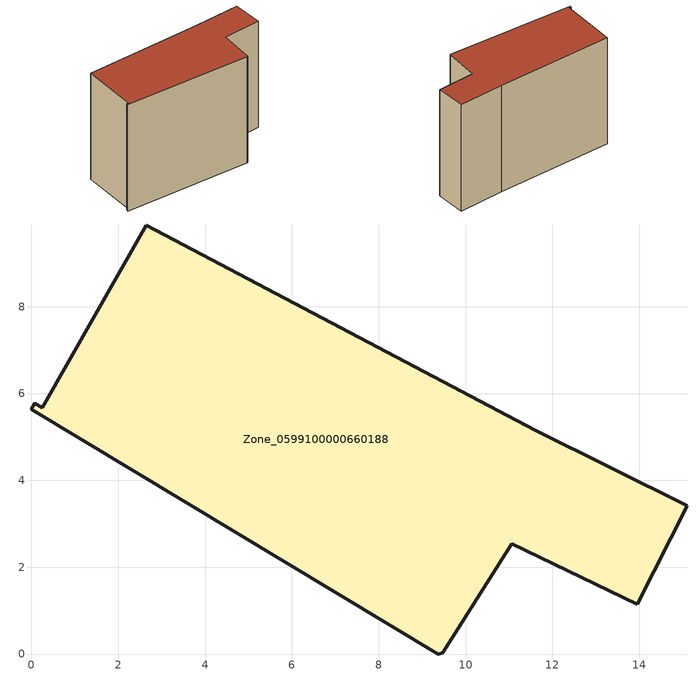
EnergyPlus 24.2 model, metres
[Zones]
Zone_0599100000660188
 floor ground (C_G): 0.08,5.78 0.25,5.68 2.65,9.88 11.6,5.15 15.11,3.42 13.96,1.15 11.06,2.54 9.47,0.03 9.37,0 0,5.64 z0
 wall outside (C_F): 0,5.64 9.37,0 9.47,0.03 11.06,2.54 13.96,1.15 15.11,3.42 11.6,5.15 2.65,9.88 0.25,5.68 0.08,5.78 0,5.64 z0:9.74
 roof outside (C_R): 0.08,5.78 0,5.64 9.37,0 9.47,0.03 11.06,2.54 13.96,1.15 15.11,3.42 11.6,5.15 2.65,9.88 0.25,5.68 z9.74
[BUILDING]
Pand.0599100000660188: North Axis=0; Terrain=City; Loads Convergence Tolerance Value=0.04; Temperature Convergence Tolerance Value=0.4; Solar Distribution=FullExterior; Maximum Number of Warmup Days=25; Minimum Number of Warmup Days=1
[Site:Location]
Rotterdam.The.Hague.AP_ZH_NLD Design_Conditions: Latitude=51.96; Longitude=4.45; Time Zone=1; Elevation=-4.5
[SITE:GROUNDTEMPERATURE:BUILDINGSURFACE]
18, 18, 18, 18, 18, 18, 18, 18, 18, 18, 18, 18
[MATERIAL] Thermal Absorptance=0.9; Solar Absorptance=0.7; Visible Absorptance=0.7
Name | Roughness | Thickness | Conductivity | Density | Specific Heat
G.TC.1946 | MediumSmooth | 0.15 | 1 | 540 | 1210
F.TC.1946 | Rough | 0.3 | 0.857143 | 1920 | 840
R.TC.1946 | MediumRough | 0.2 | 0.909091 | 1500 | 1000
[CONSTRUCTION]
C_G: G.TC.1946
C_F: F.TC.1946
C_R: R.TC.1946
[ZONE]
Zone_0599100000660188: Type=1; Multiplier=1; Ceiling Height=Autocalculate; Volume=Autocalculate; Floor Area=autocalculate; Part of Total Floor Area=Yes
[ZONEINFILTRATION:DESIGNFLOWRATE]
Infil_Zone_0599100000660188: Zone or ZoneList or Space or SpaceList=Zone_0599100000660188; Schedule=AlwaysOn; Design Flow Rate Calculation Method=Flow/Area; Flow Rate per Floor Area=0.003; Constant Term Coefficient=1; Temperature Term Coefficient=0; Velocity Term Coefficient=0; Velocity Squared Term Coefficient=0
[HVACTEMPLATE:ZONE:IDEALLOADSAIRSYSTEM]
Zone_0599100000660188: Maximum Heating Supply Air Temperature=50; Minimum Cooling Supply Air Temperature=13; Maximum Heating Supply Air Humidity Ratio=0.0156; Minimum Cooling Supply Air Humidity Ratio=0.0077; Heating Limit=NoLimit; Cooling Limit=NoLimit; Dehumidification Control Type=ConstantSensibleHeatRatio; Cooling Sensible Heat Ratio=0.7; Dehumidification Setpoint=60; Humidification Control Type=None; Humidification Setpoint=30; Outdoor Air Method=None; Outdoor Air Flow Rate per Person=0.00944; Outdoor Air Flow Rate per Zone Floor Area=0; Outdoor Air Flow Rate per Zone=0; Demand Controlled Ventilation Type=None; Outdoor Air Economizer Type=NoEconomizer; Heat Recovery Type=None; Sensible Heat Recovery Effectiveness=0.7; Latent Heat Recovery Effectiveness=0.65
[ZONECONTROL:THERMOSTAT]
ThermostatControl_Zone_0599100000660188: Zone or ZoneList=Zone_0599100000660188; Control Type Schedule=DualSetpointControlType; Control 1=Thermostat_Zone_0599100000660188; Temperature Difference Between Cutout And Setpoint=0
[THERMOSTATSETPOINT:DUALSETPOINT]
Thermostat_Zone_0599100000660188: Heating Setpoint Temperature Schedule=HeatingSetpoint_Zone_0599100000660188; Cooling Setpoint Temperature Schedule=CoolingSetpoint_Zone_0599100000660188
[SCHEDULE:COMPACT]
HeatingSetpoint_Zone_0599100000660188: Through: 12/31, For: AllDays, Until: 24:00, 21
CoolingSetpoint_Zone_0599100000660188: Through: 12/31, For: AllDays, Until: 24:00, 24
DualSetpointControlType: Through: 12/31, For: AllDays, Until: 24:00, 4
AlwaysOn: Through: 12/31, For: AllDays, Until: 24:00, 1
